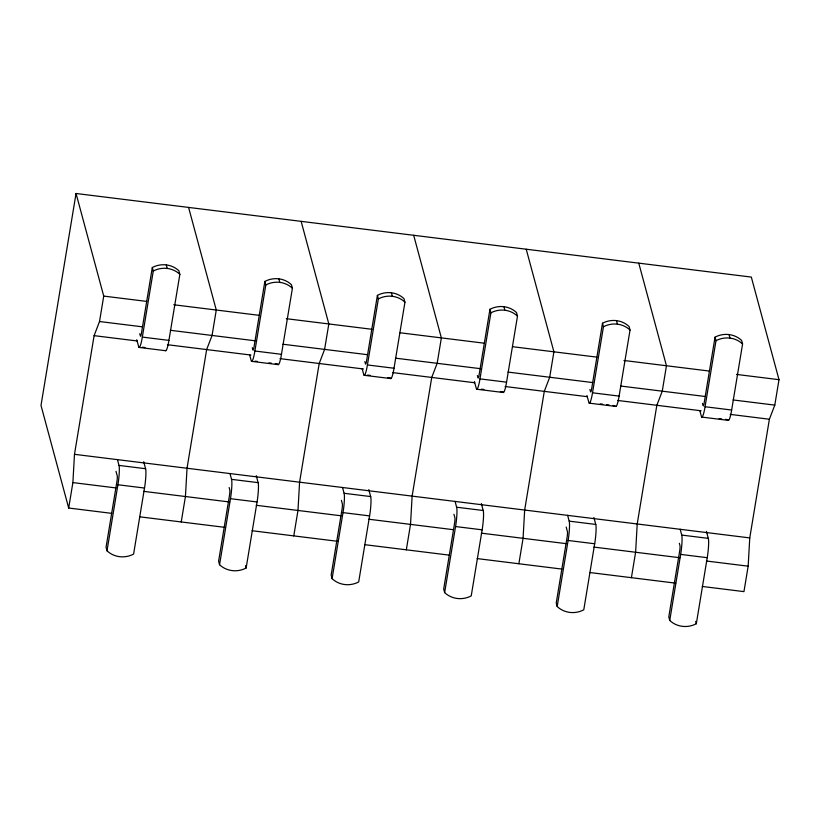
<?xml version="1.0" encoding="UTF-8"?>
<svg xmlns="http://www.w3.org/2000/svg" width="820" height="820" viewBox="0 0 820 820"><rect width="100%" height="100%" fill="white"/><g stroke="black" fill="none" stroke-linecap="round" stroke-linejoin="round"><path stroke-width="1.23" d="M111.674 513.351L68.685 508.031L72.888 482.59L74.487 454.321L94.105 335.646L99.517 321.522L103.73 296.092L76.045 193.489L751.315 277.078L779 379.68L774.797 405.111L769.385 419.235L749.757 537.91L748.168 566.179L743.955 591.62L702.227 586.454M143.725 461.732L145.734 469.347A15.785 2.029 -82.9 0 1 144.771 486.414L133.599 554.084A22.509 21.289 -15.1 0 1 107.01 550.794L118.182 483.123A15.785 2.029 -82.9 0 0 119.146 466.057L117.455 459.6M256.27 475.661L258.279 483.277A15.785 2.029 -82.9 0 1 257.316 500.343L246.143 568.014A22.509 21.289 -15.1 0 1 219.555 564.724L230.727 497.053A15.785 2.029 -82.9 0 0 231.691 479.987L230 473.529M368.815 489.591L370.824 497.217A15.785 2.029 -82.9 0 1 369.861 514.273L358.688 581.944A22.509 21.289 -15.1 0 1 332.1 578.653L343.272 510.983A15.785 2.029 -82.9 0 0 344.236 493.917L342.545 487.459M481.36 503.521L483.369 511.147A15.785 2.029 -82.9 0 1 482.406 528.203L471.233 595.884A22.509 21.289 -15.1 0 1 444.645 592.593L455.828 524.913A15.785 2.029 -82.9 0 0 456.781 507.857L455.09 501.399M593.905 517.451L595.914 525.077A15.785 2.029 -82.9 0 1 594.951 542.133L583.778 609.813A22.509 21.289 -15.1 0 1 557.19 606.523L568.373 538.842A15.785 2.029 -82.9 0 0 569.336 521.786L567.635 515.329M706.45 531.38L708.459 539.006A15.785 2.029 -82.9 0 1 707.496 556.073L696.323 623.743A22.509 21.289 -15.1 0 1 669.745 620.453L680.918 552.782A15.785 2.029 -82.9 0 0 681.881 535.716L680.18 529.259M76.045 193.489L41 405.428L68.685 508.031M165.394 350.458A15.785 2.029 -82.9 0 0 168.664 341.94L179.857 274.331L178.893 270.795A22.509 21.289 -15.1 0 0 152.315 267.505L141.45 333.207A4.5 0.584 -82.9 0 1 140.363 336.026L139.748 333.73M136.766 339.757L138.805 347.167A15.785 2.029 -82.9 0 0 142.075 338.65L153.268 271.041L152.315 267.505M181.23 521.961L185.433 496.53L187.032 468.261L206.65 349.576L212.062 335.452L216.275 310.021L188.59 207.419M277.939 364.387A15.785 2.029 -82.9 0 0 281.209 355.87L292.402 288.261L291.448 284.724A22.509 21.289 -15.1 0 0 264.86 281.434L253.995 347.137A4.5 0.584 -82.9 0 1 252.908 349.955L252.293 347.659M249.618 354.845L251.35 361.097A15.785 2.029 -82.9 0 0 254.62 352.579L265.813 284.97L264.86 281.434M293.775 535.89L297.978 510.46L299.577 482.191L319.195 363.506L324.607 349.392L328.82 323.951L301.135 221.359M390.484 378.317A15.785 2.029 -82.9 0 0 393.754 369.799L404.947 302.19L403.993 298.654A22.509 21.289 -15.1 0 0 377.405 295.364L366.54 361.066A4.5 0.584 -82.9 0 1 365.453 363.885L364.838 361.589M362.163 368.785L363.895 375.027A15.785 2.029 -82.9 0 0 367.165 366.509L378.358 298.9L377.405 295.364M406.32 549.82L410.523 524.39L412.122 496.12L431.74 377.436L437.162 363.321L441.365 337.891L413.68 235.289M503.029 392.247A15.785 2.029 -82.9 0 0 506.299 383.729L517.492 316.13L516.538 312.584A22.509 21.289 -15.1 0 0 489.95 309.294L479.085 374.996A4.5 0.584 -82.9 0 1 478.009 377.825L477.383 375.519M474.401 381.546L476.44 388.957A15.785 2.029 -82.9 0 0 479.71 380.439L490.903 312.83L489.95 309.294M518.865 563.75L523.068 538.32L524.667 510.05L544.285 391.365L549.707 377.251L553.91 351.821L526.225 249.218M612.878 405.439L615.574 406.187A15.785 2.029 -82.9 0 0 618.844 397.659L630.037 330.06L629.083 326.524A22.509 21.289 -15.1 0 0 602.495 323.223L591.63 388.926A4.5 0.584 -82.9 0 1 590.554 391.755L589.928 389.449M586.946 395.476L588.986 402.886A15.785 2.029 -82.9 0 0 592.255 394.369L603.448 326.77L602.495 323.223M631.41 577.68L635.613 552.249L637.212 523.98L656.841 405.295L662.252 391.181L666.455 365.751L638.77 263.148M701.766 417.083L728.355 420.373A15.785 2.029 -82.9 0 0 731.389 411.589L742.582 343.99L741.628 340.454A22.509 21.289 -15.1 0 0 715.04 337.163L704.175 402.856A4.5 0.584 -82.9 0 1 703.099 405.685L702.473 403.378M699.808 410.574L701.53 416.827A15.785 2.029 -82.9 0 0 704.8 408.298L715.993 340.7L715.04 337.163M103.73 296.092L146.708 301.411M173.758 304.763L259.253 315.341M286.303 318.693L371.798 329.271M400.098 332.776L484.343 343.211M512.643 346.706L596.888 357.141M623.938 360.482L709.433 371.07M736.483 374.422L779 379.68M99.517 321.522L142.516 326.842M170.334 330.286L255.061 340.782M282.88 344.226L367.606 354.711M395.424 358.155L481.422 368.795M507.969 372.085L592.696 382.571M620.514 386.015L705.241 396.501M733.059 399.945L774.797 405.111M142.342 337.092L168.93 340.382M254.897 351.021L281.475 354.312M367.442 364.951L394.02 368.241M479.987 378.881L506.565 382.171M592.532 392.811L619.11 396.101M705.077 406.74L731.665 410.031M94.105 335.646L137.104 340.966M167.454 344.718L250.91 355.05M279.999 358.647L363.455 368.979M392.544 372.587L474.739 382.755M505.089 386.517L587.284 396.685M617.634 400.447L701.1 410.779M730.179 414.377L769.385 419.235M142.444 347.208L144.976 347.526M254.989 361.138L257.521 361.456M268.919 362.86L271.451 363.178M275.243 363.649L277.775 363.957M367.534 375.068L370.066 375.386M387.788 377.579L390.32 377.897M481.35 389.162L483.882 389.469M500.333 391.509L502.865 391.827M600.22 403.87L602.751 404.188M606.554 404.66L609.086 404.967M719.099 418.589L721.631 418.907M725.423 419.368L727.965 419.686M139.041 347.424L165.63 350.714M251.586 361.353L278.175 364.644M364.131 375.283L390.72 378.573M476.676 389.213L503.265 392.503M589.221 403.153L615.81 406.443M74.487 454.321L749.757 537.91M119.023 465.422L145.611 468.712M231.568 479.351L258.156 482.642M344.113 493.281L370.702 496.571M456.658 507.221L483.246 510.511M569.203 521.151L595.791 524.441M681.748 535.081L708.336 538.371M117.936 484.753L144.515 488.043M230.481 498.683L257.06 501.973M343.026 512.613L369.605 515.903M455.571 526.543L482.15 529.833M568.116 540.472L594.705 543.762M680.661 554.402L707.25 557.692M72.888 482.59L115.886 487.92M143.705 491.364L229.692 502.004M256.25 505.294L340.976 515.78M368.795 519.224L453.521 529.71M481.34 533.154L566.066 543.639M593.885 547.083L679.872 557.733M706.43 561.013L748.168 566.179M139.502 516.795L225.49 527.434M252.047 530.724L338.035 541.364M364.592 544.654L449.319 555.14M477.137 558.584L561.864 569.08M589.682 572.514L675.67 583.163M729.031 334.57L729.984 338.106M679.349 543.26L679.964 545.556A4.5 0.584 -82.9 0 1 679.647 551.214L668.782 616.917L669.745 620.453M616.486 320.63L617.439 324.177M695.688 621.386L696.323 623.743M566.179 527.034L567.419 531.626A4.5 0.584 -82.9 0 1 567.102 537.284L556.237 602.987L557.19 606.523M503.941 306.7L504.894 310.237M453.942 514.253L454.874 517.697A4.5 0.584 -82.9 0 1 454.557 523.355L443.692 589.047L444.645 592.593M391.396 292.771L392.349 296.307M341.397 500.313L342.329 503.767A4.5 0.584 -82.9 0 1 342.012 509.425L331.147 575.117L332.1 578.653M278.851 278.841L279.805 282.377M229.159 487.531L229.784 489.837A4.5 0.584 -82.9 0 1 229.467 495.485L218.602 561.188L219.555 564.724M166.306 264.911L167.26 268.447M245.508 565.656L246.143 568.014M115.999 471.305L117.239 475.907A4.5 0.584 -82.9 0 1 116.922 481.555L106.057 547.258L107.01 550.794M153.268 271.041A22.509 21.289 -15.1 0 1 179.857 274.331M265.813 284.97A22.509 21.289 -15.1 0 1 292.402 288.261M378.358 298.9A22.509 21.289 -15.1 0 1 404.947 302.19M715.993 340.7A22.509 21.289 -15.1 0 1 742.582 343.99M603.448 326.77A22.509 21.289 -15.1 0 1 630.037 330.06M490.903 312.83A22.509 21.289 -15.1 0 1 517.492 316.13"/></g></svg>
